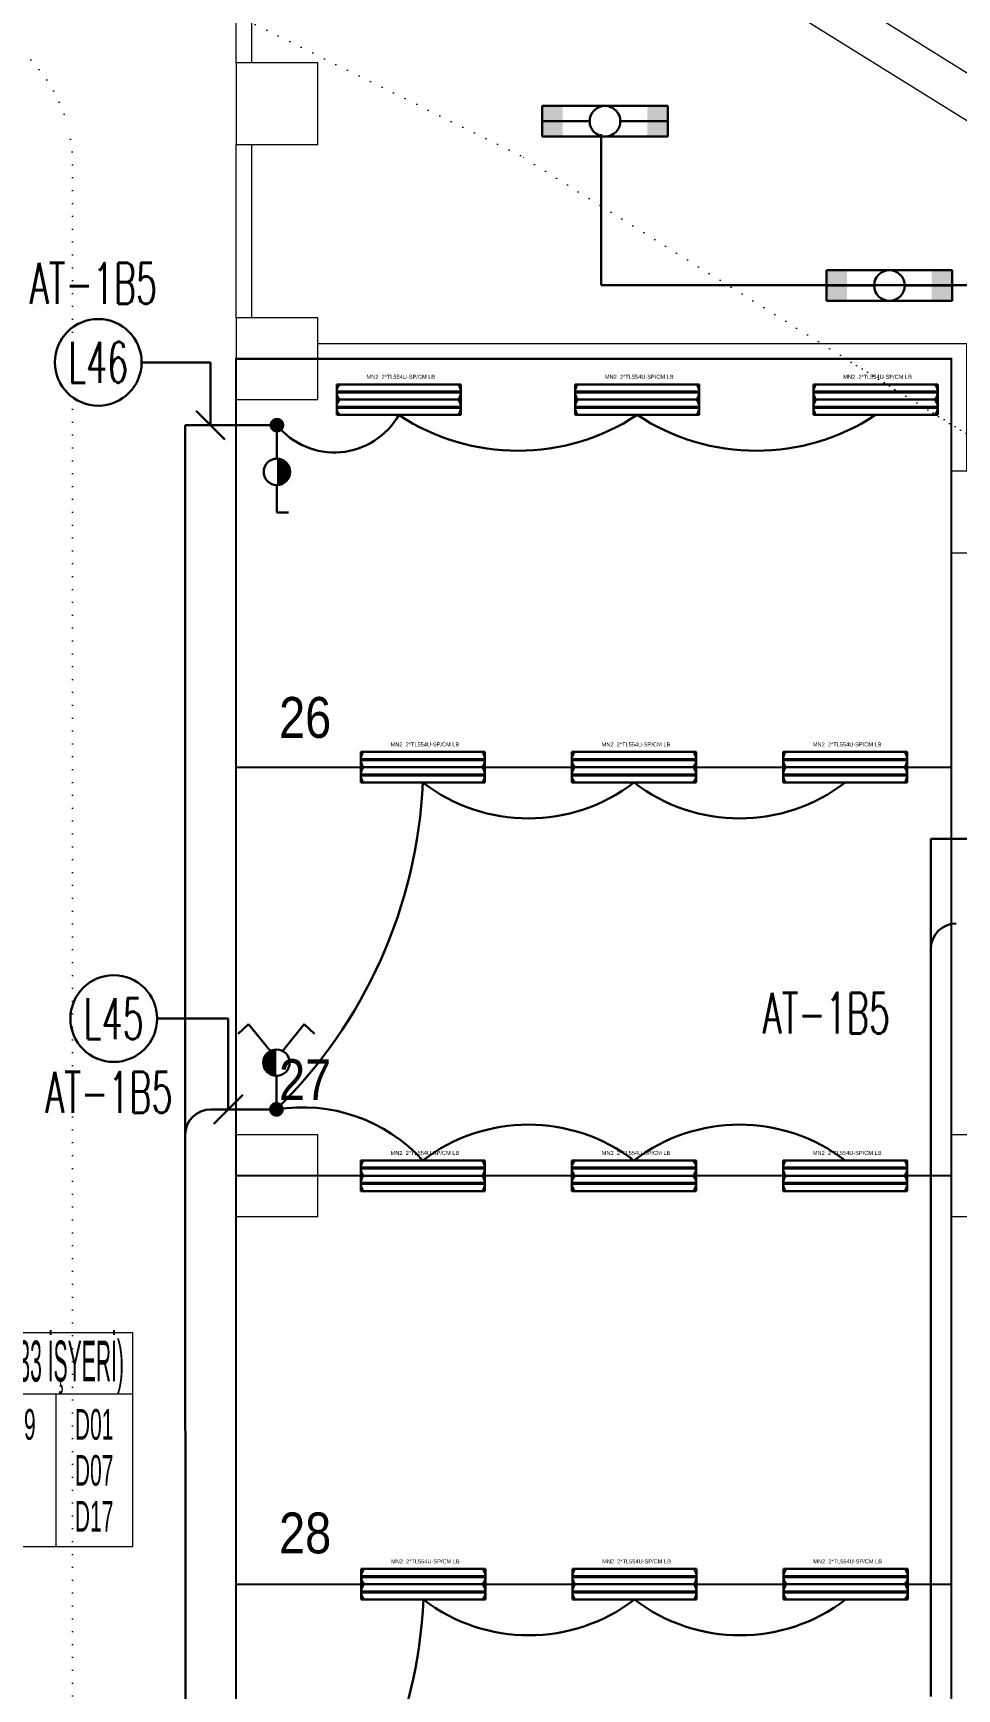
# Model space of a CAD drawing. Header units: metres. Extents: x -13316 to 152404, y -3899 to 30226.
# Drawn here: x 66661 to 67566, y 3058 to 4679 of the extents above; entities that cross this region are included whole.
import ezdxf
from ezdxf.enums import TextEntityAlignment as Align

# ---------------------------------------------------------------- set-up
doc = ezdxf.new("R2010")
doc.units = ezdxf.units.M
doc.header["$LTSCALE"] = 100
doc.header["$MEASUREMENT"] = 0
doc.linetypes.add('DOT2', pattern=[0.125, 0, -0.125])
doc.linetypes.add('HIDDEN', pattern=[0.375, 0.25, -0.125])
doc.layers.get('0').update_dxf_attribs({"color": 9, "lineweight": 9})
for name, color, linetype, lineweight in [('00', 9, 'Continuous', 9), ('01', 9, 'Continuous', 9), ('06D', 9, 'Continuous', 9), ('20', 9, 'DOT2', 9), ('21', 9, 'Continuous', 9), ('21_mahal200', 9, 'Continuous', 9), ('E-2x36 W SIVAÜSTÜ FLUORESAN ARMATÜR (ETANŞ)', 7, 'Continuous', 30), ('E-2x54 W SIVAÜSTÜ FLUORESAN YÜKSEK TAVAN ARMATÜRÜ', 7, 'Continuous', 30), ('E-ANAHTAR (ETANŞ)', 7, 'Continuous', 30), ('E-KABLO', 7, 'Continuous', 30), ('E-KOMÜTATÖR ANAHTAR (ETANŞ)', 7, 'Continuous', 30), ('E-LINYE', 7, 'Continuous', 30)]:
    doc.layers.add(name, color=color, linetype=linetype, lineweight=lineweight)
doc.styles.add('Arial', font='arial.ttf', dxfattribs={"height": 2.5})
doc.styles.add('E-YAZI', font='txttw.shx')
doc.styles.add('MuuM_TEXT-STANDART', font='ARIALN.TTF')

# ---------------------------------------------------------------- blocks, each defined once
blk = doc.blocks.new('2x54 W SIVAÜSTÜ FLUORESAN YÜKSEK TAVAN ARMATÜRÜ')
at = {"layer": 'E-2x54 W SIVAÜSTÜ FLUORESAN YÜKSEK TAVAN ARMATÜRÜ', "color": 4}
for p, q in [((-60.8, 15), (-60.8, -15)), ((-60.8, 15), (60.8, 15)), ((-60, 0), (-15, 0)), ((15, 0), (60, 0)), ((60.8, 15), (60.8, 0)), ((60.8, 0), (60.8, -15)), ((-60.8, -15), (60.8, -15))]:
    blk.add_line(p, q, dxfattribs=at)
at = {"layer": 'E-2x54 W SIVAÜSTÜ FLUORESAN YÜKSEK TAVAN ARMATÜRÜ', "color": 7}
for p, q in [((-60.8, 0), (60.8, 0)), ((-59.3, 8), (59.3, 8)), ((-59.2, 7), (59.4, 7)), ((-59.3, -7), (59.3, -7)), ((-59.2, -8), (59.4, -8))]:
    blk.add_line(p, q, dxfattribs=at)
for centre in [(-59.2, 7.6), (-59.2, 7.3), (59.4, 7.6), (59.4, 7.3), (-59.2, -7.4), (-59.2, -7.7), (59.4, -7.4), (59.4, -7.7)]:
    blk.add_circle(centre, 0.11, dxfattribs=at)
for centre, radius, start, end in [((-48.7, 7.5), 12.1, 141.86, 218.14), ((-59.1, 7.5), 0.515, 106.8674, 266.7612), ((-59.3, 7.5), 0.519, 289.2244, 84.4042), ((48.7, 7.5), 12.1, 321.86, 38.14), ((59.5, 7.5), 0.515, 106.8674, 266.7612), ((59.3, 7.5), 0.519, 289.2244, 84.4042), ((-48.7, -7.5), 12.1, 141.86, 218.14), ((-59.1, -7.5), 0.515, 106.8674, 266.7612), ((-59.3, -7.5), 0.519, 289.2244, 84.4042), ((48.7, -7.5), 12.1, 321.86, 38.14), ((59.5, -7.5), 0.515, 106.8674, 266.7612), ((59.3, -7.5), 0.519, 289.2244, 84.4042)]:
    blk.add_arc(centre, radius, start, end, dxfattribs=at)
at = {"layer": 'E-2x54 W SIVAÜSTÜ FLUORESAN YÜKSEK TAVAN ARMATÜRÜ', "color": 7, "style": 'Arial'}
blk.add_text('MN2  2*TL554U-SP/CM LB', height=3.951, dxfattribs=at).set_placement((-31.6, 20.4))
blk = doc.blocks.new('100_KOMÜTATÖR ANAHTAR (ETANŞ)')
at = {"layer": 'E-KOMÜTATÖR ANAHTAR (ETANŞ)', "color": 4}
for p, q in [((-1.7, 5.22), (-2.33, 4.62)), ((-0.37, 3.56), (-1.7, 5.22)), ((0.37, 3.56), (1.7, 5.22)), ((1.7, 5.22), (2.33, 4.62)), ((0, 2.05), (0, 0))]:
    blk.add_line(p, q, dxfattribs=at)
at = {"layer": 'E-KOMÜTATÖR ANAHTAR (ETANŞ)', "color": 4, "const_width": 0.81}
blk.add_lwpolyline([(0, 3.27, 0.414214), (-0.41, 2.86, 0.414214), (0, 2.46, 0.414214)], format="xyb", dxfattribs=at)
at = {"layer": 'E-KOMÜTATÖR ANAHTAR (ETANŞ)', "color": 4}
blk.add_circle((0, 2.86), 0.81, dxfattribs=at)
blk = doc.blocks.new('100_ANAHTAR (ETANŞ)')
at = {"layer": 'E-ANAHTAR (ETANŞ)', "color": 4}
for p, q in [((0, 5.35), (-0.71, 5.35)), ((0, 3.67), (0, 5.35)), ((0, 2.05), (0, 0))]:
    blk.add_line(p, q, dxfattribs=at)
at = {"layer": 'E-ANAHTAR (ETANŞ)', "color": 4, "const_width": 0.81}
blk.add_lwpolyline([(0, 3.27, 0.414214), (-0.41, 2.86, 0.414214), (0, 2.46, 0.414214)], format="xyb", dxfattribs=at)
at = {"layer": 'E-ANAHTAR (ETANŞ)', "color": 4}
blk.add_circle((0, 2.86), 0.81, dxfattribs=at)
blk = doc.blocks.new('100_2x36 W SIVAÜSTÜ FLUORESAN ARMATÜR (ETANŞ)')
at = {"layer": 'E-2x36 W SIVAÜSTÜ FLUORESAN ARMATÜR (ETANŞ)', "color": 4}
for p, q in [((-6.15, 1.5), (6.15, 1.5)), ((-6.15, 1.5), (-6.15, -1.5)), ((-1.5, 0), (-6.15, 0)), ((1.5, 0), (6.15, 0)), ((6.15, 1.5), (6.15, -1.5)), ((-6.15, -1.5), (6.15, -1.5))]:
    blk.add_line(p, q, dxfattribs=at)
blk.add_circle((0, 0), 1.5, dxfattribs=at)
for points in [[(-4.15, 1.5), (-4.15, -1.5), (-6.15, 1.5), (-6.15, -1.5)], [(4.15, 1.5), (4.15, -1.5), (6.15, 1.5), (6.15, -1.5)]]:
    blk.add_solid(points, dxfattribs=at)
blk = doc.blocks.new('p-kolon_80x80')
blk.add_lwpolyline([(-40, -40), (40, -40), (40, 40), (-40, 40)], close=True)
blk = doc.blocks.new('1.bod.mimari.elk')
at = {"layer": '01'}
blk.add_lwpolyline([(10457.8, -3878), (10964.6, -4128.6), (11442.7, -4426.4), (12040, -4815.3), (12040, -4863), (11421.2, -4460.1), (10945.1, -4163.6), (10440.1, -3913.9)], close=True, dxfattribs=at)
for p in [(10580, -4340), (10580, -4590), (11280, -4740), (10580, -5390), (11280, -5390)]:
    blk.add_blockref('p-kolon_80x80', p, dxfattribs=at)
blk = doc.blocks.new('p-işyeri')
at = {"color": 0, "const_width": 2}
blk.add_lwpolyline([(200, 0), (200, 700), (-200, 700), (-200, 0)], close=True, dxfattribs=at)
blk = doc.blocks.new('0_roomno2')
blk.add_lwpolyline([(19.375, -10.5), (0, -10.5), (0, 0), (19.375, 0)], close=True)
for points in [[(0, -3), (19.375, -3)], [(8.125, -3), (8.125, -10.5)], [(11.875, -3), (11.875, -10.5)], [(15.625, -3), (15.625, -10.5)], [(0, -6.75), (8.125, -6.75)]]:
    blk.add_lwpolyline(points)
at = {"style": 'MuuM_TEXT-STANDART', "width": 0.6}
blk.add_text('H:', height=1.5, dxfattribs=at).set_placement((0.35, -8.608), align=Align.MIDDLE_LEFT)
at = {"style": 'Arial'}
blk.add_attdef('ODANO', (0, 1.17), '', height=2, dxfattribs=at)
blk.add_attdef('MEKANADI', text='', height=2, dxfattribs=at).set_placement((0.35, -3), align=Align.BOTTOM_LEFT)
at = {"style": 'MuuM_TEXT-STANDART', "width": 0.6}
for tag, p in [('YER01', (10, -4.5)), ('TAVAN01', (13.75, -4.5)), ('DUVAR01', (17.5, -4.5)), ('YER02', (10, -6.75)), ('TAVAN02', (13.75, -6.75)), ('DUVAR02', (17.5, -6.75)), ('YER03', (10, -9)), ('TAVAN03', (13.75, -9)), ('DUVAR03', (17.5, -9))]:
    blk.add_attdef(tag, text='', height=1.5, dxfattribs=at).set_placement(p, align=Align.MIDDLE_CENTER)
for tag, p in [('M2', (0.35, -4.875)), ('TEMIZTAVANYUKSEKLIGI', (1.8, -8.608))]:
    blk.add_attdef(tag, text='', height=1.5, dxfattribs=at).set_placement(p, align=Align.MIDDLE_LEFT)
blk = doc.blocks.new('1.bod.mimari1.elk')
at = {"layer": '00'}
for points in [[(10540, -4300), (10540, -3963.27), (10555, -3970.69), (10555, -4300), (10540, -4300)], [(10540, -4550), (10540, -4380), (10555, -4380), (10555, -4550), (10540, -4550)]]:
    blk.add_lwpolyline(points, dxfattribs=at)
blk.add_lwpolyline([(10620, -4575), (11255, -4575), (11255, -4700), (11240, -4700), (11240, -4590), (10620, -4590), (10620, -4575), (10620, -4575)], close=True, dxfattribs=at)
at = {"layer": '06D', "linetype": 'DOT2'}
for points in [[(10080, -4400, -1), (10380, -4400, 0)], [(10380, -4400), (10380, -7740, 0.4648838), (10610, -8040), (12425, -8040)]]:
    blk.add_lwpolyline(points, format="xyb", dxfattribs=at)
at = {"layer": '20'}
for points in [[(11313.16, -4700), (10818.48, -4391.06), (8921.11, -3452.7), (7718.56, -2913.06), (6516.01, -2373.42), (4675.61, -1723.48), (3791.04, -1488.82)], [(11136.56, -4590), (12116.71, -5194.47), (12552, -6338.67), (12552, -9327.81), (12425, -9504.28)]]:
    blk.add_lwpolyline(points, dxfattribs=at)
at = {"layer": '06D', "color": 89, "linetype": 'HIDDEN', "true_color": 0x2e4d23, "rotation": 90}
for p in [(11240, -4790), (11240, -5190), (11240, -5590), (11240, -5990)]:
    blk.add_blockref('p-işyeri', p, dxfattribs=at)
at = {"layer": '21_mahal200'}
ref = blk.add_blockref('0_roomno2', (10051.1, -5543.48), dxfattribs=dict(at, xscale=20, yscale=20, zscale=20))
ref.add_attrib('ODANO', 'B1-24', (10051.1, -5534.83), dxfattribs={"layer": '0', "height": 40, "style": 'Arial'})
ref.add_attrib('MEKANADI', 'AUDI EL./MEK.İŞ YERLERİ (33 İŞYERİ)', dxfattribs={"layer": '0', "height": 40, "style": 'Arial', "width": 0.37}).set_placement((10058.1, -5603.48), align=Align.BOTTOM_LEFT)
ref.add_attrib('M2', '####### m2', dxfattribs={"layer": '0', "height": 30, "style": 'MuuM_TEXT-STANDART', "width": 0.6}).set_placement((10058.1, -5640.98), align=Align.MIDDLE_LEFT)
ref.add_attrib('TEMIZTAVANYUKSEKLIGI', '6.55-6.90 M', dxfattribs={"layer": '0', "height": 30, "style": 'MuuM_TEXT-STANDART', "width": 0.6}).set_placement((10087.1, -5715.64), align=Align.MIDDLE_LEFT)
ref.add_attrib('YER01', 'Y01', dxfattribs={"layer": '0', "height": 30, "style": 'MuuM_TEXT-STANDART', "width": 0.6}).set_placement((10251.1, -5633.48), align=Align.MIDDLE_CENTER)
ref.add_attrib('TAVAN01', 'T09', dxfattribs={"layer": '0', "height": 30, "style": 'MuuM_TEXT-STANDART', "width": 0.6}).set_placement((10326.1, -5633.48), align=Align.MIDDLE_CENTER)
ref.add_attrib('DUVAR01', 'D01', dxfattribs={"layer": '0', "height": 30, "style": 'MuuM_TEXT-STANDART', "width": 0.6}).set_placement((10401.1, -5633.48), align=Align.MIDDLE_CENTER)
ref.add_attrib('YER02', 'Y02', dxfattribs={"layer": '0', "height": 30, "style": 'MuuM_TEXT-STANDART', "width": 0.6}).set_placement((10251.1, -5678.48), align=Align.MIDDLE_CENTER)
ref.add_attrib('DUVAR02', 'D07', dxfattribs={"layer": '0', "height": 30, "style": 'MuuM_TEXT-STANDART', "width": 0.6}).set_placement((10401.1, -5678.48), align=Align.MIDDLE_CENTER)
ref.add_attrib('YER03', 'Y16', dxfattribs={"layer": '0', "height": 30, "style": 'MuuM_TEXT-STANDART', "width": 0.6}).set_placement((10251.1, -5723.48), align=Align.MIDDLE_CENTER)
ref.add_attrib('DUVAR03', 'D17', dxfattribs={"layer": '0', "height": 30, "style": 'MuuM_TEXT-STANDART', "width": 0.6}).set_placement((10401.1, -5723.48), align=Align.MIDDLE_CENTER)
at = {"layer": '21', "style": 'MuuM_TEXT-STANDART'}
for s, p in [('26', (10633.1, -4973.21)), ('27', (10633.1, -5327.95)), ('28', (10633.1, -5771.76))]:
    blk.add_text(s, height=40, dxfattribs=at).set_placement(p, align=Align.BOTTOM_RIGHT)

msp = doc.modelspace()

# ---------------------------------------------------------------- linework, layer by layer
at = {"layer": 'E-KABLO', "color": 6}
for p, q in [((67217.51, 4432.1), (67217.51, 4579.95)), ((67651.7, 4432.1), (67217.51, 4432.1)), ((66810.31, 3600), (66810.31, 4295)), ((66900, 4295), (66810.31, 4295)), ((67868.87, 3890), (67540, 3890)), ((67540, 3600), (67540, 3890)), ((66899.51, 3625), (66835.31, 3625))]:
    msp.add_line(p, q, dxfattribs=at)
at = {"layer": 'E-KABLO', "color": 5}
for p, q in [((66810.68, 2999.98), (66810.31, 3600)), ((67540, 3600), (67540, 3470)), ((67540, 3470), (67540, 3050))]:
    msp.add_line(p, q, dxfattribs=at)
at = {"layer": 'E-KABLO', "color": 4, "linetype": 'Continuous', "const_width": 7.2}
for points in [[(66903.6, 4295, 1), (66896.4, 4295, 1)], [(66903.11, 3625, 1), (66895.91, 3625, 1)]]:
    msp.add_lwpolyline(points, format="xyb", close=True, dxfattribs=at)
at = {"layer": 'E-KABLO', "color": 6}
for centre, radius, start, end in [((66956.23, 4340.77), 72.5, 219.14768, 330.43622), ((67135.95, 4481.94), 211.94, 236.60151, 303.39849), ((67369.29, 4481.94), 211.94, 236.60151, 303.39849), ((66565.52, 3966.7), 477.82, 314.34633, 357.39687), ((67146.18, 4079.79), 169.84, 232.52541, 307.47459), ((67352.85, 4079.79), 169.84, 232.52541, 307.47459), ((67565, 3782.08), 25, 90, 180), ((66835.31, 3600), 25, 90, 180), ((66924.97, 3467.55), 159.5, 42.35294, 99.18571), ((67146.18, 3440.21), 169.84, 52.52541, 127.47459), ((67352.85, 3440.21), 169.84, 52.52541, 127.47459), ((66566.01, 3166.7), 477.82, 314.34633, 357.39687), ((67146.67, 3279.79), 169.84, 232.52541, 307.47459), ((67353.33, 3279.79), 169.84, 232.52541, 307.47459)]:
    msp.add_arc(centre, radius, start, end, dxfattribs=at)
at = {"layer": 'E-LINYE', "color": 7, "linetype": 'Continuous'}
for p, q in [((66767.56, 4356.54), (66835, 4356.54)), ((66835, 4295), (66835, 4356.54)), ((66849.14, 4280.86), (66820.86, 4309.14)), ((66782.73, 3713.91), (66852.44, 3713.91)), ((66852.44, 3713.91), (66852.44, 3625)), ((66866.58, 3639.14), (66838.3, 3610.86))]:
    msp.add_line(p, q, dxfattribs=at)
for centre in [(66725.11, 4356.54), (66740.29, 3713.91)]:
    msp.add_circle(centre, 42.44, dxfattribs=at)

# ---------------------------------------------------------------- block references
at = {"layer": '06D'}
for name in ['1.bod.mimari.elk', '1.bod.mimari1.elk']:
    msp.add_blockref(name, (56320, 8950), dxfattribs=at)
at = {"layer": 'E-2x36 W SIVAÜSTÜ FLUORESAN ARMATÜR (ETANŞ)', "xscale": 10, "yscale": 10, "zscale": 10}
for p in [(67221.13, 4592.63), (67499.53, 4431.77)]:
    msp.add_blockref('100_2x36 W SIVAÜSTÜ FLUORESAN ARMATÜR (ETANŞ)', p, dxfattribs=at)
at = {"layer": 'E-2x54 W SIVAÜSTÜ FLUORESAN YÜKSEK TAVAN ARMATÜRÜ', "color": 6}
for p in [(67019.29, 4320), (67252.62, 4320), (67485.95, 4320), (67042.85, 3960), (67249.51, 3960), (67456.18, 3960), (67042.85, 3560), (67249.51, 3560), (67456.18, 3560), (67043.33, 3160), (67250, 3160), (67456.67, 3160)]:
    msp.add_blockref('2x54 W SIVAÜSTÜ FLUORESAN YÜKSEK TAVAN ARMATÜRÜ', p, dxfattribs=at)
at = {"layer": 'E-ANAHTAR (ETANŞ)', "xscale": 16, "yscale": 16, "zscale": 16, "rotation": 180}
msp.add_blockref('100_ANAHTAR (ETANŞ)', (66900, 4295), dxfattribs=at)
at = {"layer": 'E-KOMÜTATÖR ANAHTAR (ETANŞ)', "xscale": 16, "yscale": 16, "zscale": 16}
msp.add_blockref('100_KOMÜTATÖR ANAHTAR (ETANŞ)', (66899.51, 3625), dxfattribs=at)

# ---------------------------------------------------------------- texts
at = {"layer": 'E-LINYE', "color": 3, "linetype": 'Continuous', "style": 'E-YAZI', "width": 0.6}
for s, p in [('AT-1B5', (66720.39, 4433.99)), ('L46', (66725.11, 4356.54)), ('L45', (66740.29, 3713.91)), ('AT-1B5', (67437.73, 3719.26)), ('AT-1B5', (66735.57, 3641.7))]:
    msp.add_text(s, height=40, dxfattribs=at).set_placement(p, align=Align.MIDDLE_CENTER)

doc.saveas('drawing.dxf')
